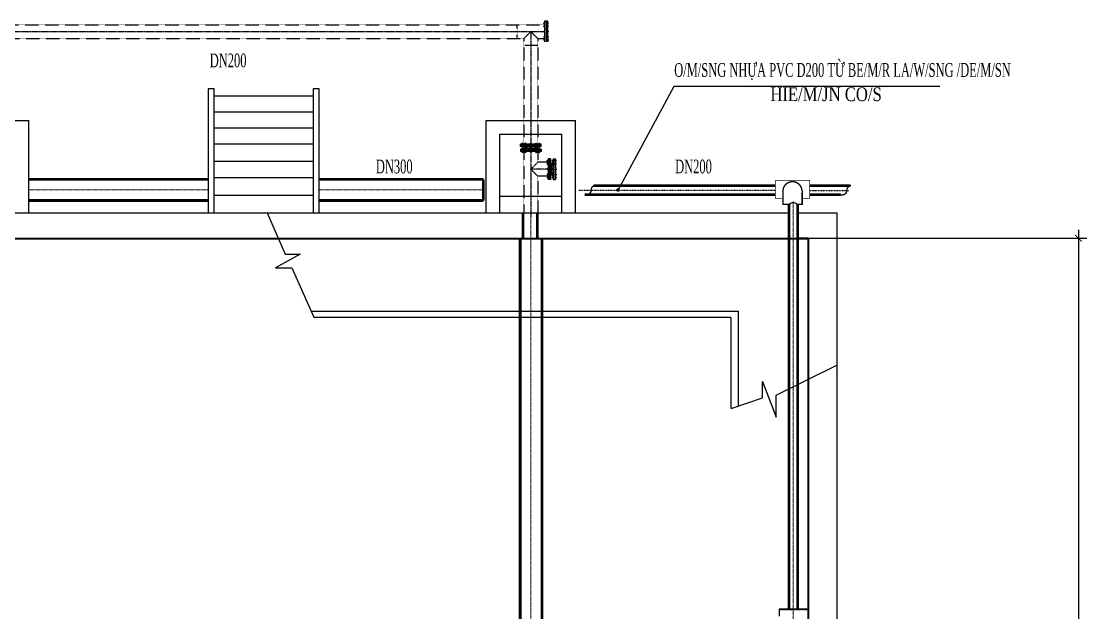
# Model space of a CAD drawing. Header units: millimetres. Extents: x -702765 to 835888, y -645289 to 262.
# Drawn here: x 765874 to 781349, y -314426 to -305829 of the extents above; entities that cross this region are included whole.
import ezdxf
from ezdxf.enums import TextEntityAlignment as Align

# ---------------------------------------------------------------- set-up
doc = ezdxf.new("R2010")
doc.units = ezdxf.units.MM
doc.header["$LTSCALE"] = 0.01
for name, pattern in [('CENTER', [2, 1.25, -0.25, 0.25, -0.25]), ('DASHED', [19.05, 12.7, -6.35]), ('HIDDEN', [9.525, 6.35, -3.175])]:
    doc.linetypes.add(name, pattern=pattern)
doc.layers.add('AM_0N', color=7, linetype='Continuous', lineweight=50)
doc.layers.add('duong tam', color=6, linetype='CENTER', lineweight=9)
for name, color, linetype in [('centre', 8, 'CENTER'), ('HACTH', 9, 'Continuous'), ('HACTH @ 1', 8, 'Continuous'), ('HATCH', 8, 'Continuous'), ('PIPE', 3, 'Continuous'), ('THEP', 4, 'Continuous'), ('THIETBI', 200, 'Continuous')]:
    doc.layers.add(name, color=color, linetype=linetype)
doc.styles.add('text', font='romans.shx', dxfattribs={"width": 0.8, "bigfont": 'romansvn.shx'})
doc.styles.add('TUYEN', font='vntimeh.shx', dxfattribs={"width": 0.6, "height": 200})
doc.dimstyles.new('1-100', dxfattribs={"dimscale": 100, "dimtxt": 2.5, "dimasz": 1, "dimexe": 1.2, "dimexo": 0, "dimgap": 1, "dimtad": 1, "dimdec": 0, "dimtxsty": 'text', "dimblk": 'ARCHTICK', "dimcen": 2, "dimdle": 1.2, "dimclrd": 1, "dimclre": 1, "dimclrt": 2, "dimadec": 0, "dimazin": 0, "dimtfac": 1, "dimtdec": 0, "dimtix": 1, "dimtmove": 2, "dimatfit": 3, "dimldrblk": 'ARCHTICK', "dimfxl": 0, "dimarcsym": 0})
doc.dimstyles.new('D2', dxfattribs={"dimtxt": 200, "dimasz": 300, "dimexe": 0.18, "dimexo": 6.25, "dimgap": 50, "dimtad": 1, "dimdec": 0, "dimzin": 12, "dimdsep": 46, "dimtxsty": 'TUYEN', "dimcen": 0.09, "dimdle": 80, "dimclrd": 1, "dimclre": 1, "dimclrt": 2, "dimadec": 0, "dimazin": 0, "dimtfac": 0.000899191, "dimtdec": 0, "dimtofl": 0, "dimtmove": 2, "dimatfit": 3, "dimfxl": 0, "dimtolj": 1, "dimtzin": 12, "dimarcsym": 0})

# ---------------------------------------------------------------- blocks, each defined once
blk = doc.blocks.new('_ArchTick')
at = {"color": 0, "linetype": 'ByBlock', "const_width": 0.15}
blk.add_lwpolyline([(-0.5, -0.5), (0.5, 0.5)], dxfattribs=at)
blk = doc.blocks.new('*D235')
at = {"layer": 'Defpoints', "color": 0}
for p in [(777307, -308982), (778457, -332372), (781229, -332372)]:
    blk.add_point(p, dxfattribs=at)
at = {"layer": 'THEP', "color": 1, "lineweight": -2}
for p, q in [((781229, -308862), (781229, -332492)), ((777307, -308982), (781349, -308982)), ((778457, -332372), (781349, -332372))]:
    blk.add_line(p, q, dxfattribs=at)
at = {"layer": 'THEP', "color": 1, "lineweight": -2, "xscale": 100, "yscale": 100, "zscale": 100}
for p, rotation in [((781229, -308982), 90), ((781229, -332372), 270)]:
    blk.add_blockref('_ArchTick', p, dxfattribs=dict(at, rotation=rotation))
at = {"layer": 'THEP', "color": 2, "insert": (781004, -320677), "char_height": 250, "attachment_point": 5, "rotation": 90, "style": 'text'}
blk.add_mtext('24000', dxfattribs=at)

msp = doc.modelspace()

# ---------------------------------------------------------------- linework, layer by layer
for p, q in [((768586.5, -306809.3), (768586.5, -308612.9)), ((768678, -306809.3), (768586.5, -306809.3)), ((768678, -308608.2), (768678, -306809.3)), ((770111.3, -306809.3), (770111.3, -308608.2)), ((770202.8, -306809.3), (770111.3, -306809.3)), ((770202.8, -308612.9), (770202.8, -306809.3)), ((770111.3, -306918.9), (768678, -306918.9)), ((770111.3, -307151.6), (768678, -307151.6)), ((764684.9, -307269.1), (765984.9, -307269.1)), ((765984.9, -308612.9), (765984.9, -307269.1)), ((772624.8, -308612.9), (772624.8, -307269.1)), ((772624.8, -307269.1), (773924.8, -307269.1)), ((773924.8, -308612.9), (773924.8, -307269.1)), ((770111.3, -307383.7), (768678, -307383.7)), ((772824.8, -308612.9), (772824.8, -307469.1)), ((772824.8, -307469.1), (773724.8, -307469.1)), ((773724.8, -308612.9), (773724.8, -307469.1)), ((770111.3, -307616.4), (768678, -307616.4)), ((770111.3, -307865), (768678, -307865)), ((770108.3, -308103.9), (768678, -308103.9)), ((770111.3, -308361.4), (768678.1, -308361.4)), ((772824.8, -308369.1), (773724.8, -308369.1)), ((761587.8, -308612.9), (777030.9, -308612.9)), ((777162, -308612.9), (777718.3, -308612.9)), ((777718.3, -308612.9), (777718.3, -331444.3)), ((761718.3, -308982), (769606.7, -308982)), ((777307.4, -312308.9), (777307.4, -331096)), ((777307.4, -314376), (776880.6, -314376)), ((776880.6, -314376), (776880.6, -314476))]:
    msp.add_line(p, q)
at = {"color": 3, "linetype": 'CENTER'}
msp.add_line((773967.2, -308282.2), (776828, -308282.2), dxfattribs=at)
at = {"color": 4, "linetype": 'CENTER', "ltscale": 0.6}
msp.add_line((777328.5, -308290.3), (777894.9, -308290.3), dxfattribs=at)
at = {"linetype": 'Continuous'}
msp.add_line((761728.3, -308992), (777297.4, -308992), dxfattribs=at)
at = {"linetype": 'DASHED'}
for p, q in [((769606.7, -308982), (776999.6, -308982)), ((777307.4, -308982), (777134.1, -308982)), ((777135.4, -308982), (777307.4, -308982)), ((777307.4, -308982), (777307.4, -312045.3)), ((777307.4, -308982), (777307.4, -314071.8))]:
    msp.add_line(p, q, dxfattribs=at)
at = {"linetype": 'HIDDEN', "ltscale": 0.2}
msp.add_line((777307.4, -314386), (776880.6, -314386), dxfattribs=at)
at = {"linetype": 'HIDDEN', "ltscale": 300, "const_width": 40}
for points in [[(765979.4, -308127.8), (768586.5, -308127.8)], [(770202.8, -308127.8), (772584.3, -308127.8)], [(765979.4, -308434.9), (768586.5, -308434.9)], [(770202.8, -308434.9), (772584.3, -308434.9)], [(773162, -308984.5), (773162, -308615)], [(773370.6, -308984.5), (773370.6, -308615)], [(773120.4, -308982), (773120.4, -331096)], [(773436.2, -308982), (773436.2, -331096)]]:
    msp.add_lwpolyline(points, dxfattribs=at)
at = {"color": 4, "const_width": 20}
for points in [[(774058.9, -308349, 0.472397), (774153.8, -308285.4, -0.4376877), (774211.7, -308214.7)], [(777213.3, -308296.6, 0.9890242), (776937.4, -308296.6, 0.9890242)], [(777774, -308350.5, 0.472397), (777868.9, -308286.9, -0.4376877), (777926.8, -308216.2)]]:
    msp.add_lwpolyline(points, format="xyb", dxfattribs=at)
at = {"const_width": 40}
for points in [[(774189.2, -308218.1), (776828, -308218.1)], [(777324.5, -308218.1), (777914.7, -308218.1)], [(774058.9, -308349), (776828, -308349)], [(777324.5, -308349), (777774, -308350.5)], [(777024.4, -312430.1), (777024.4, -314376)], [(777152.6, -312366), (777152.6, -314376)]]:
    msp.add_lwpolyline(points, dxfattribs=at)
at = {"color": 4}
for points, const_width in [([(776828, -308142.5), (777324.5, -308142.5), (777324.5, -308402.9), (777220.7, -308402.9)], 10), ([(776933.7, -308402.9), (776828, -308402.9), (776828, -308142.5)], 10), ([(776936.5, -308290.3), (776936.5, -308488.8), (777024.4, -308488.8)], 20), ([(777152.6, -308488.8), (777216.4, -308488.8), (777216.9, -308294.9)], 20)]:
    msp.add_lwpolyline(points, dxfattribs=dict(at, const_width=const_width))
at = {"linetype": 'HIDDEN', "const_width": 40}
for points in [[(777024.4, -308481.8), (777024.4, -308982)], [(777152.6, -308484.1), (777152.6, -308984.4)]]:
    msp.add_lwpolyline(points, dxfattribs=at)
at = {"linetype": 'Continuous'}
for points in [[(761718.3, -308982), (777307.4, -308982), (777307.4, -331096), (761718.3, -331096)], [(761728.3, -308992), (777297.4, -308992), (777297.4, -331086), (761728.3, -331086)]]:
    msp.add_lwpolyline(points, close=True, dxfattribs=at)
at = {"linetype": 'HIDDEN', "ltscale": 2, "const_width": 40}
for points in [[(777024.4, -308982), (777024.4, -309876)], [(777152.6, -308984.4), (777152.6, -309876)], [(777024.4, -309876), (777024.4, -311476)], [(777152.6, -309876), (777152.6, -311476)], [(777024.4, -311476), (777024.4, -312430.1)], [(777152.6, -311476), (777152.6, -312366)]]:
    msp.add_lwpolyline(points, dxfattribs=at)
at = {"color": 4}
msp.add_arc((777086.5, -308546.2), 78.6, 43.22108, 136.77892, dxfattribs=at)
at = {"layer": 'AM_0N'}
msp.add_line((772584.3, -308127.8), (772584.3, -308434.9), dxfattribs=at)
at = {"layer": 'centre', "linetype": 'CENTER', "ltscale": 300}
for p, q in [((724632.4, -305979.4), (773462.6, -305979.4)), ((773274.8, -305979.4), (773274.8, -308687.9)), ((773524.8, -307979.5), (773274.8, -307979.5))]:
    msp.add_line(p, q, dxfattribs=at)
at = {"layer": 'duong tam', "ltscale": 200}
for p, q in [((768586.5, -308281.3), (765984.9, -308281.3)), ((772584.3, -308281.3), (770202.8, -308281.3)), ((773274.8, -308493.9), (773274.8, -331096)), ((777084.3, -308450.2), (777084.3, -331129))]:
    msp.add_line(p, q, dxfattribs=at)
at = {"layer": 'HACTH', "linetype": 'Continuous'}
for p, q in [((769445.8, -308614.5), (769707.7, -309212.7)), ((769924.7, -309212.7), (769565.5, -309412.1)), ((769707.7, -309212.7), (769924.7, -309212.7)), ((769565.5, -309412.1), (769805, -309412.1)), ((769805, -309412.1), (770124.8, -310131.3)), ((770086.1, -310044.1), (776290.7, -310044.1)), ((776290.7, -311421.4), (776290.7, -310044.1)), ((770124.8, -310131.3), (776178.5, -310131.3)), ((776183.3, -311457.2), (776185.4, -310136.5)), ((776840.4, -311264.9), (777718.3, -310826.2)), ((776640.9, -311065.5), (776840.4, -311583.9)), ((776640.9, -311304.7), (776640.9, -311065.5)), ((776183.3, -311457.2), (776640.9, -311304.7)), ((776840.4, -311583.9), (776840.4, -311264.9))]:
    msp.add_line(p, q, dxfattribs=at)
at = {"layer": 'HATCH'}
for points in [[(773581.8, -306979.1, 0, 0, 0), (773581.8, -306427.9, 100, 0, 0), (773581.8, -306184.5, 0, 0, 0)], [(769782.8, -306377.4, 0, 0, 0), (770334, -306377.4, 100, 0, 0), (770577.4, -306377.4, 0, 0, 0)]]:
    msp.add_lwpolyline(points, format="xyseb", dxfattribs=at)
at = {"layer": 'PIPE', "linetype": 'DASHED', "ltscale": 25}
for p, q in [((724632.4, -305879.4), (773474.8, -305879.4)), ((773074.8, -306079.4), (773074.8, -305879.4)), ((765428.2, -306079.4), (773174.8, -306079.4)), ((773274.8, -305979.4), (773174.8, -306079.4)), ((773174.8, -306079.4), (773174.8, -307614.9)), ((773374.8, -306079.4), (773274.8, -305979.4)), ((773374.8, -306079.4), (773474.8, -306079.4)), ((773374.8, -306079.4), (773374.8, -307614.9)), ((773374.8, -306179.4), (773174.8, -306179.4)), ((773174.8, -307723.3), (773174.8, -308612.9)), ((773374.8, -307723.3), (773374.8, -307879.5)), ((773274.8, -307979.5), (773374.8, -307879.5)), ((773524.8, -307879.5), (773374.8, -307879.5)), ((773374.8, -308079.5), (773274.8, -307979.5)), ((773374.8, -308079.5), (773374.8, -308612.9)), ((773524.8, -308079.5), (773374.8, -308079.5))]:
    msp.add_line(p, q, dxfattribs=at)
at = {"layer": 'THIETBI'}
for p, q in [((773464.6, -305852.2), (773462.6, -305854.2)), ((773462.6, -305860.2), (773462.6, -305854.2)), ((773462.6, -305857.2), (773474.8, -305857.2)), ((773464.6, -305862.2), (773462.6, -305860.2)), ((773464.6, -305896.8), (773462.6, -305898.8)), ((773462.6, -305904.8), (773462.6, -305898.8)), ((773462.6, -305901.8), (773474.8, -305901.8)), ((773464.6, -305906.8), (773462.6, -305904.8)), ((773464.5, -305862.1), (773462.7, -305854.1)), ((773464.5, -305906.7), (773462.7, -305898.7)), ((773464.6, -305852.2), (773468, -305852.2)), ((773464.6, -305862.2), (773468, -305862.2)), ((773464.6, -305896.8), (773468, -305896.8)), ((773464.6, -305906.8), (773468, -305906.8)), ((773467.4, -305862.2), (773465.3, -305852.2)), ((773467.4, -305906.8), (773465.3, -305896.8)), ((773468, -305864.6), (773468, -305849.9)), ((773468, -305909.2), (773468, -305894.5)), ((773474.8, -305847.2), (773469.7, -305847.2)), ((773474.8, -305853.2), (773469.7, -305853.2)), ((773474.8, -305861.2), (773469.7, -305861.2)), ((773474.8, -305867.2), (773469.7, -305867.2)), ((773474.8, -305891.8), (773469.7, -305891.8)), ((773474.8, -305897.8), (773469.7, -305897.8)), ((773474.8, -305905.8), (773469.7, -305905.8)), ((773474.8, -305911.8), (773469.7, -305911.8)), ((773518.9, -305829.4), (773474.8, -305829.4)), ((773474.8, -305829.4), (773474.8, -306129.4)), ((773474.8, -305867.2), (773474.8, -305847.2)), ((773474.8, -305856.7), (773474.8, -305865.7)), ((773474.8, -305911.8), (773474.8, -305891.8)), ((773496.8, -305829.4), (773496.8, -306129.4)), ((773496.8, -305829.4), (773496.8, -306129.4)), ((773496.8, -305829.4), (773496.8, -306129.4)), ((773518.8, -305852.2), (773518.9, -305852.2)), ((773518.8, -305857.2), (773526.7, -305857.2)), ((773518.8, -305862.2), (773518.9, -305862.2)), ((773518.9, -305829.4), (773518.9, -306129.4)), ((773518.9, -305847.2), (773524.9, -305847.2)), ((773518.9, -305867.2), (773518.9, -305847.2)), ((773518.9, -305853.2), (773524.9, -305853.2)), ((773518.9, -305861.2), (773524.9, -305861.2)), ((773518.9, -305867.2), (773524.9, -305867.2)), ((773518.9, -305891.8), (773524.9, -305891.8)), ((773518.9, -305911.8), (773518.9, -305891.8)), ((773518.9, -305896.8), (773518.9, -305896.8)), ((773518.9, -305897.8), (773524.9, -305897.8)), ((773518.9, -305901.8), (773526.7, -305901.8)), ((773518.9, -305905.8), (773524.9, -305905.8)), ((773518.9, -305906.8), (773518.9, -305906.8)), ((773518.9, -305911.8), (773524.9, -305911.8)), ((773526.7, -305864.6), (773526.7, -305849.9)), ((773526.7, -305909.2), (773526.7, -305894.5)), ((773464.6, -305974.4), (773462.6, -305976.4)), ((773462.6, -305976.4), (773462.6, -305982.4)), ((773464.6, -305984.4), (773462.6, -305982.4)), ((773464.6, -306051.4), (773462.6, -306053.4)), ((773462.6, -306053.4), (773462.6, -306059.4)), ((773462.6, -306056.4), (773474.8, -306056.4)), ((773464.6, -306061.4), (773462.6, -306059.4)), ((773464.5, -305974.5), (773462.7, -305982.5)), ((773464.5, -306051.5), (773462.7, -306059.5)), ((773464.6, -305974.4), (773468, -305974.4)), ((773464.6, -305984.4), (773468, -305984.4)), ((773464.6, -306051.4), (773468, -306051.4)), ((773464.6, -306061.4), (773468, -306061.4)), ((773467.4, -305974.4), (773465.3, -305984.4)), ((773467.4, -306051.4), (773465.3, -306061.4)), ((773468, -305972.1), (773468, -305986.7)), ((773468, -306049.1), (773468, -306063.8)), ((773474.8, -305969.4), (773469.7, -305969.4)), ((773474.8, -305975.4), (773469.7, -305975.4)), ((773474.8, -305983.4), (773469.7, -305983.4)), ((773474.8, -305989.4), (773469.7, -305989.4)), ((773474.8, -306046.4), (773469.7, -306046.4)), ((773474.8, -306052.4), (773469.7, -306052.4)), ((773474.8, -306060.4), (773469.7, -306060.4)), ((773474.8, -306066.4), (773469.7, -306066.4)), ((773474.8, -306091), (773469.7, -306091)), ((773474.8, -305969.4), (773474.8, -305989.4)), ((773474.8, -306046.4), (773474.8, -306066.4)), ((773474.8, -306091), (773474.8, -306111)), ((773518.9, -305969.4), (773518.9, -305989.4)), ((773518.9, -305969.4), (773524.9, -305969.4)), ((773518.9, -305975.4), (773524.9, -305975.4)), ((773518.9, -305983.4), (773524.9, -305983.4)), ((773518.9, -305989.4), (773524.9, -305989.4)), ((773518.9, -306046.4), (773524.9, -306046.4)), ((773518.9, -306046.4), (773518.9, -306066.4)), ((773518.9, -306051.4), (773518.9, -306051.4)), ((773518.9, -306052.4), (773524.9, -306052.4)), ((773518.9, -306056.4), (773526.7, -306056.4)), ((773518.9, -306060.4), (773524.9, -306060.4)), ((773518.9, -306061.4), (773518.9, -306061.4)), ((773518.9, -306066.4), (773524.9, -306066.4)), ((773518.9, -306091), (773524.9, -306091)), ((773518.9, -306091), (773518.9, -306111)), ((773526.7, -305972.1), (773526.7, -305986.7)), ((773526.7, -306049.1), (773526.7, -306063.8)), ((773464.6, -306096), (773462.6, -306098)), ((773462.6, -306098), (773462.6, -306104)), ((773462.6, -306101), (773474.8, -306101)), ((773464.6, -306106), (773462.6, -306104)), ((773464.5, -306096.2), (773462.7, -306104.1)), ((773464.6, -306096), (773468, -306096)), ((773464.6, -306106), (773468, -306106)), ((773467.4, -306096), (773465.3, -306106)), ((773468, -306093.7), (773468, -306108.4)), ((773474.8, -306097), (773469.7, -306097)), ((773474.8, -306105), (773469.7, -306105)), ((773474.8, -306111), (773469.7, -306111)), ((773518.8, -306096), (773518.9, -306096)), ((773518.8, -306101), (773526.7, -306101)), ((773518.8, -306106), (773518.9, -306106)), ((773518.9, -306097), (773524.9, -306097)), ((773518.9, -306105), (773524.9, -306105)), ((773518.9, -306111), (773524.9, -306111)), ((773526.7, -306093.7), (773526.7, -306108.4)), ((773124.8, -307650), (773124.8, -307614.9)), ((773424.8, -307614.9), (773124.8, -307614.9)), ((773424.8, -307636.9), (773124.8, -307636.9)), ((773424.8, -307636.9), (773124.8, -307636.9)), ((773424.8, -307636.9), (773124.8, -307636.9)), ((773143.2, -307614.9), (773143.2, -307609.8)), ((773163.2, -307614.9), (773143.2, -307614.9)), ((773160.5, -307608), (773145.8, -307608)), ((773148.2, -307604.7), (773150.2, -307602.7)), ((773148.2, -307604.7), (773148.2, -307608)), ((773158.2, -307607.5), (773148.2, -307605.4)), ((773149.2, -307614.9), (773149.2, -307609.8)), ((773158, -307604.6), (773150.1, -307602.8)), ((773156.2, -307602.7), (773150.2, -307602.7)), ((773153.2, -307602.7), (773153.2, -307614.9)), ((773158.2, -307604.7), (773156.2, -307602.7)), ((773157.2, -307614.9), (773157.2, -307609.8)), ((773158.2, -307604.7), (773158.2, -307608)), ((773163.2, -307614.9), (773163.2, -307609.8)), ((773187.8, -307614.9), (773187.8, -307609.8)), ((773207.8, -307614.9), (773187.8, -307614.9)), ((773205.1, -307608), (773190.4, -307608)), ((773192.8, -307604.7), (773194.8, -307602.7)), ((773192.8, -307604.7), (773192.8, -307608)), ((773202.8, -307607.5), (773192.8, -307605.4)), ((773193.8, -307614.9), (773193.8, -307609.8)), ((773202.6, -307604.6), (773194.7, -307602.8)), ((773200.8, -307602.7), (773194.8, -307602.7)), ((773197.8, -307602.7), (773197.8, -307614.9)), ((773202.8, -307604.7), (773200.8, -307602.7)), ((773201.8, -307614.9), (773201.8, -307609.8)), ((773202.8, -307604.7), (773202.8, -307608)), ((773207.8, -307614.9), (773207.8, -307609.8)), ((773264.8, -307614.9), (773264.8, -307609.8)), ((773284.8, -307614.9), (773264.8, -307614.9)), ((773282.1, -307608), (773267.5, -307608)), ((773269.8, -307604.7), (773271.8, -307602.7)), ((773269.8, -307604.7), (773269.8, -307608)), ((773279.8, -307607.5), (773269.8, -307605.4)), ((773270.8, -307614.9), (773270.8, -307609.8)), ((773279.7, -307604.6), (773271.7, -307602.8)), ((773277.8, -307602.7), (773271.8, -307602.7)), ((773279.8, -307604.7), (773277.8, -307602.7)), ((773278.8, -307614.9), (773278.8, -307609.8)), ((773279.8, -307604.7), (773279.8, -307608)), ((773284.8, -307614.9), (773284.8, -307609.8)), ((773342.4, -307614.9), (773342.4, -307609.8)), ((773342.4, -307614.9), (773362.4, -307614.9)), ((773345, -307608), (773359.7, -307608)), ((773347.4, -307604.7), (773349.4, -307602.7)), ((773347.4, -307604.7), (773347.4, -307608)), ((773347.4, -307607.5), (773357.4, -307605.4)), ((773347.5, -307604.6), (773355.5, -307602.8)), ((773348.4, -307614.9), (773348.4, -307609.8)), ((773349.4, -307602.7), (773355.4, -307602.7)), ((773352.4, -307602.7), (773352.4, -307614.9)), ((773357.4, -307604.7), (773355.4, -307602.7)), ((773356.4, -307614.9), (773356.4, -307609.8)), ((773357.4, -307604.7), (773357.4, -307608)), ((773362.4, -307614.9), (773362.4, -307609.8)), ((773387, -307614.9), (773387, -307609.8)), ((773387, -307614.9), (773407, -307614.9)), ((773397.5, -307614.9), (773388.5, -307614.9)), ((773389.6, -307608), (773404.3, -307608)), ((773392, -307604.7), (773394, -307602.7)), ((773392, -307604.7), (773392, -307608)), ((773392, -307607.5), (773402, -307605.4)), ((773392.1, -307604.6), (773400.1, -307602.8)), ((773393, -307614.9), (773393, -307609.8)), ((773394, -307602.7), (773400, -307602.7)), ((773397, -307602.7), (773397, -307614.9)), ((773402, -307604.7), (773400, -307602.7)), ((773401, -307614.9), (773401, -307609.8)), ((773402, -307604.7), (773402, -307608)), ((773407, -307614.9), (773407, -307609.8)), ((773424.8, -307650), (773424.8, -307614.9)), ((773424.8, -307650), (773124.8, -307650)), ((773124.8, -307688.2), (773124.8, -307723.3)), ((773424.8, -307688.2), (773124.8, -307688.2)), ((773424.8, -307701.3), (773124.8, -307701.3)), ((773424.8, -307701.3), (773124.8, -307701.3)), ((773424.8, -307701.3), (773124.8, -307701.3)), ((773424.8, -307723.3), (773124.8, -307723.3)), ((773143.2, -307650), (773143.2, -307656)), ((773163.2, -307650), (773143.2, -307650)), ((773143.2, -307688.2), (773143.2, -307682.2)), ((773163.2, -307688.2), (773143.2, -307688.2)), ((773143.2, -307723.3), (773143.2, -307728.4)), ((773163.2, -307723.3), (773143.2, -307723.3)), ((773160.5, -307657.8), (773145.8, -307657.8)), ((773160.5, -307680.4), (773145.8, -307680.4)), ((773160.5, -307730.1), (773145.8, -307730.1)), ((773148.2, -307649.9), (773148.2, -307650)), ((773148.2, -307688.3), (773148.2, -307688.2)), ((773148.2, -307733.5), (773148.2, -307730.1)), ((773158.2, -307730.7), (773148.2, -307732.8)), ((773148.2, -307733.5), (773150.2, -307735.5)), ((773149.2, -307650), (773149.2, -307656)), ((773149.2, -307688.2), (773149.2, -307682.2)), ((773149.2, -307723.3), (773149.2, -307728.4)), ((773158, -307733.6), (773150.1, -307735.4)), ((773156.2, -307735.5), (773150.2, -307735.5)), ((773153.2, -307649.9), (773153.2, -307657.8)), ((773153.2, -307688.3), (773153.2, -307680.4)), ((773153.2, -307735.5), (773153.2, -307723.3)), ((773158.2, -307733.5), (773156.2, -307735.5)), ((773157.2, -307650), (773157.2, -307656)), ((773157.2, -307688.2), (773157.2, -307682.2)), ((773157.2, -307723.3), (773157.2, -307728.4)), ((773158.2, -307649.9), (773158.2, -307650)), ((773158.2, -307688.3), (773158.2, -307688.2)), ((773158.2, -307733.5), (773158.2, -307730.1)), ((773163.2, -307650), (773163.2, -307656)), ((773163.2, -307688.2), (773163.2, -307682.2)), ((773163.2, -307723.3), (773163.2, -307728.4)), ((773187.8, -307650), (773187.8, -307656)), ((773207.8, -307650), (773187.8, -307650)), ((773187.8, -307688.2), (773187.8, -307682.2)), ((773207.8, -307688.2), (773187.8, -307688.2)), ((773187.8, -307723.3), (773187.8, -307728.4)), ((773207.8, -307723.3), (773187.8, -307723.3)), ((773205.1, -307657.8), (773190.4, -307657.8)), ((773205.1, -307680.4), (773190.4, -307680.4)), ((773205.1, -307730.1), (773190.4, -307730.1)), ((773192.8, -307649.9), (773192.8, -307650)), ((773192.8, -307688.2), (773192.8, -307688.2)), ((773192.8, -307733.5), (773192.8, -307730.1)), ((773202.8, -307730.7), (773192.8, -307732.8)), ((773192.8, -307733.5), (773194.8, -307735.5)), ((773193.8, -307650), (773193.8, -307656)), ((773193.8, -307688.2), (773193.8, -307682.2)), ((773193.8, -307723.3), (773193.8, -307728.4)), ((773202.6, -307733.6), (773194.7, -307735.4)), ((773200.8, -307735.5), (773194.8, -307735.5)), ((773197.8, -307649.9), (773197.8, -307657.8)), ((773197.8, -307688.2), (773197.8, -307680.4)), ((773197.8, -307735.5), (773197.8, -307723.3)), ((773202.8, -307733.5), (773200.8, -307735.5)), ((773201.8, -307650), (773201.8, -307656)), ((773201.8, -307688.2), (773201.8, -307682.2)), ((773201.8, -307723.3), (773201.8, -307728.4)), ((773202.8, -307649.9), (773202.8, -307650)), ((773202.8, -307688.2), (773202.8, -307688.2)), ((773202.8, -307733.5), (773202.8, -307730.1)), ((773207.8, -307650), (773207.8, -307656)), ((773207.8, -307688.2), (773207.8, -307682.2)), ((773207.8, -307723.3), (773207.8, -307728.4)), ((773284.8, -307650), (773264.8, -307650)), ((773264.8, -307650), (773264.8, -307656)), ((773264.8, -307688.2), (773264.8, -307682.2)), ((773284.8, -307688.2), (773264.8, -307688.2)), ((773284.8, -307723.3), (773264.8, -307723.3)), ((773264.8, -307723.3), (773264.8, -307728.4)), ((773282.1, -307657.8), (773267.5, -307657.8)), ((773282.1, -307680.4), (773267.5, -307680.4)), ((773282.1, -307730.1), (773267.5, -307730.1)), ((773269.8, -307733.5), (773269.8, -307730.1)), ((773279.8, -307730.7), (773269.8, -307732.8)), ((773269.8, -307733.5), (773271.8, -307735.5)), ((773270.8, -307650), (773270.8, -307656)), ((773270.8, -307688.2), (773270.8, -307682.2)), ((773270.8, -307723.3), (773270.8, -307728.4)), ((773279.7, -307733.6), (773271.7, -307735.4)), ((773277.8, -307735.5), (773271.8, -307735.5)), ((773279.8, -307733.5), (773277.8, -307735.5)), ((773278.8, -307650), (773278.8, -307656)), ((773278.8, -307688.2), (773278.8, -307682.2)), ((773278.8, -307723.3), (773278.8, -307728.4)), ((773279.8, -307733.5), (773279.8, -307730.1)), ((773284.8, -307650), (773284.8, -307656)), ((773284.8, -307688.2), (773284.8, -307682.2)), ((773284.8, -307723.3), (773284.8, -307728.4)), ((773342.4, -307650), (773342.4, -307656)), ((773342.4, -307650), (773362.4, -307650)), ((773342.4, -307688.2), (773342.4, -307682.2)), ((773342.4, -307688.2), (773362.4, -307688.2)), ((773342.4, -307723.3), (773342.4, -307728.4)), ((773342.4, -307723.3), (773362.4, -307723.3)), ((773345, -307657.8), (773359.7, -307657.8)), ((773345, -307680.4), (773359.7, -307680.4)), ((773345, -307730.1), (773359.7, -307730.1)), ((773347.4, -307649.9), (773347.4, -307650)), ((773347.4, -307688.2), (773347.4, -307688.2)), ((773347.4, -307733.5), (773347.4, -307730.1)), ((773347.4, -307730.7), (773357.4, -307732.8)), ((773347.4, -307733.5), (773349.4, -307735.5)), ((773347.5, -307733.6), (773355.5, -307735.4)), ((773348.4, -307650), (773348.4, -307656)), ((773348.4, -307688.2), (773348.4, -307682.2)), ((773348.4, -307723.3), (773348.4, -307728.4)), ((773349.4, -307735.5), (773355.4, -307735.5)), ((773352.4, -307649.9), (773352.4, -307657.8)), ((773352.4, -307688.2), (773352.4, -307680.4)), ((773352.4, -307735.5), (773352.4, -307723.3)), ((773357.4, -307733.5), (773355.4, -307735.5)), ((773356.4, -307650), (773356.4, -307656)), ((773356.4, -307688.2), (773356.4, -307682.2)), ((773356.4, -307723.3), (773356.4, -307728.4)), ((773357.4, -307649.9), (773357.4, -307650)), ((773357.4, -307688.2), (773357.4, -307688.2)), ((773357.4, -307733.5), (773357.4, -307730.1)), ((773362.4, -307650), (773362.4, -307656)), ((773362.4, -307688.2), (773362.4, -307682.2)), ((773362.4, -307723.3), (773362.4, -307728.4)), ((773387, -307650), (773387, -307656)), ((773387, -307650), (773407, -307650)), ((773387, -307688.2), (773387, -307682.2)), ((773387, -307688.2), (773407, -307688.2)), ((773387, -307723.3), (773387, -307728.4)), ((773387, -307723.3), (773407, -307723.3)), ((773397.5, -307723.3), (773388.5, -307723.3)), ((773389.6, -307657.8), (773404.3, -307657.8)), ((773389.6, -307680.4), (773404.3, -307680.4)), ((773389.6, -307730.1), (773404.3, -307730.1)), ((773392, -307649.9), (773392, -307650)), ((773392, -307688.3), (773392, -307688.2)), ((773392, -307733.5), (773392, -307730.1)), ((773392, -307730.7), (773402, -307732.8)), ((773392, -307733.5), (773394, -307735.5)), ((773392.1, -307733.6), (773400.1, -307735.4)), ((773393, -307650), (773393, -307656)), ((773393, -307688.2), (773393, -307682.2)), ((773393, -307723.3), (773393, -307728.4)), ((773394, -307735.5), (773400, -307735.5)), ((773397, -307649.9), (773397, -307657.8)), ((773397, -307688.3), (773397, -307680.4)), ((773397, -307735.5), (773397, -307723.3)), ((773402, -307733.5), (773400, -307735.5)), ((773401, -307650), (773401, -307656)), ((773401, -307688.2), (773401, -307682.2)), ((773401, -307723.3), (773401, -307728.4)), ((773402, -307649.9), (773402, -307650)), ((773402, -307688.3), (773402, -307688.2)), ((773402, -307733.5), (773402, -307730.1)), ((773407, -307650), (773407, -307656)), ((773407, -307688.2), (773407, -307682.2)), ((773407, -307723.3), (773407, -307728.4)), ((773424.8, -307688.2), (773424.8, -307723.3)), ((773514.6, -307852.3), (773512.6, -307854.3)), ((773512.6, -307860.3), (773512.6, -307854.3)), ((773512.6, -307857.3), (773524.8, -307857.3)), ((773514.6, -307862.3), (773512.6, -307860.3)), ((773514.6, -307896.9), (773512.6, -307898.9)), ((773512.6, -307904.9), (773512.6, -307898.9)), ((773512.6, -307901.9), (773524.8, -307901.9)), ((773514.6, -307906.9), (773512.6, -307904.9)), ((773514.5, -307862.2), (773512.7, -307854.2)), ((773514.5, -307906.8), (773512.7, -307898.8)), ((773514.6, -307852.3), (773518, -307852.3)), ((773514.6, -307862.3), (773518, -307862.3)), ((773514.6, -307896.9), (773518, -307896.9)), ((773514.6, -307906.9), (773518, -307906.9)), ((773517.4, -307862.3), (773515.3, -307852.3)), ((773517.4, -307906.9), (773515.3, -307896.9)), ((773518, -307864.6), (773518, -307850)), ((773518, -307909.3), (773518, -307894.6)), ((773524.8, -307847.3), (773519.7, -307847.3)), ((773524.8, -307853.3), (773519.7, -307853.3)), ((773524.8, -307861.3), (773519.7, -307861.3)), ((773524.8, -307867.3), (773519.7, -307867.3)), ((773524.8, -307891.9), (773519.7, -307891.9)), ((773524.8, -307897.9), (773519.7, -307897.9)), ((773524.8, -307905.9), (773519.7, -307905.9)), ((773524.8, -307911.9), (773519.7, -307911.9)), ((773559.9, -307829.5), (773524.8, -307829.5)), ((773524.8, -307829.5), (773524.8, -308129.5)), ((773524.8, -307867.3), (773524.8, -307847.3)), ((773524.8, -307856.8), (773524.8, -307865.8)), ((773524.8, -307911.9), (773524.8, -307891.9)), ((773546.8, -307829.5), (773546.8, -308129.5)), ((773546.8, -307829.5), (773546.8, -308129.5)), ((773546.8, -307829.5), (773546.8, -308129.5)), ((773559.8, -307852.3), (773559.9, -307852.3)), ((773559.8, -307857.3), (773567.7, -307857.3)), ((773559.8, -307862.3), (773559.9, -307862.3)), ((773559.9, -307829.5), (773559.9, -308129.5)), ((773559.9, -307847.3), (773565.9, -307847.3)), ((773559.9, -307867.3), (773559.9, -307847.3)), ((773559.9, -307853.3), (773565.9, -307853.3)), ((773559.9, -307861.3), (773565.9, -307861.3)), ((773559.9, -307867.3), (773565.9, -307867.3)), ((773559.9, -307891.9), (773565.9, -307891.9)), ((773559.9, -307911.9), (773559.9, -307891.9)), ((773559.9, -307896.9), (773559.9, -307896.9)), ((773559.9, -307897.9), (773565.9, -307897.9)), ((773559.9, -307901.9), (773567.7, -307901.9)), ((773559.9, -307905.9), (773565.9, -307905.9)), ((773559.9, -307906.9), (773559.9, -307906.9)), ((773559.9, -307911.9), (773565.9, -307911.9)), ((773567.7, -307864.6), (773567.7, -307850)), ((773567.7, -307909.3), (773567.7, -307894.6)), ((773590.3, -307864.6), (773590.3, -307850)), ((773598.2, -307857.3), (773590.3, -307857.3)), ((773590.3, -307909.3), (773590.3, -307894.6)), ((773598.2, -307901.9), (773590.3, -307901.9)), ((773598.1, -307847.3), (773592.1, -307847.3)), ((773598.1, -307853.3), (773592.1, -307853.3)), ((773598.1, -307861.3), (773592.1, -307861.3)), ((773598.1, -307867.3), (773592.1, -307867.3)), ((773598.1, -307891.9), (773592.1, -307891.9)), ((773598.1, -307897.9), (773592.1, -307897.9)), ((773598.1, -307905.9), (773592.1, -307905.9)), ((773598.1, -307911.9), (773592.1, -307911.9)), ((773598.1, -307829.5), (773633.2, -307829.5)), ((773598.1, -307829.5), (773598.1, -308129.5)), ((773598.1, -307867.3), (773598.1, -307847.3)), ((773598.2, -307852.3), (773598.1, -307852.3)), ((773598.2, -307862.3), (773598.1, -307862.3)), ((773598.1, -307911.9), (773598.1, -307891.9)), ((773598.2, -307896.9), (773598.1, -307896.9)), ((773598.2, -307906.9), (773598.1, -307906.9)), ((773611.2, -307829.5), (773611.2, -308129.5)), ((773611.2, -307829.5), (773611.2, -308129.5)), ((773611.2, -307829.5), (773611.2, -308129.5)), ((773633.2, -307829.5), (773633.2, -308129.5)), ((773633.2, -307847.3), (773638.3, -307847.3)), ((773633.2, -307867.3), (773633.2, -307847.3)), ((773633.2, -307853.3), (773638.3, -307853.3)), ((773633.2, -307856.8), (773633.2, -307865.8)), ((773645.4, -307857.3), (773633.2, -307857.3)), ((773633.2, -307861.3), (773638.3, -307861.3)), ((773633.2, -307867.3), (773638.3, -307867.3)), ((773633.2, -307891.9), (773638.3, -307891.9)), ((773633.2, -307911.9), (773633.2, -307891.9)), ((773633.2, -307897.9), (773638.3, -307897.9)), ((773645.4, -307901.9), (773633.2, -307901.9)), ((773633.2, -307905.9), (773638.3, -307905.9)), ((773633.2, -307911.9), (773638.3, -307911.9)), ((773640.1, -307864.6), (773640.1, -307850)), ((773643.4, -307852.3), (773640.1, -307852.3)), ((773643.4, -307862.3), (773640.1, -307862.3)), ((773640.1, -307909.3), (773640.1, -307894.6)), ((773643.4, -307896.9), (773640.1, -307896.9)), ((773643.4, -307906.9), (773640.1, -307906.9)), ((773640.6, -307862.3), (773642.7, -307852.3)), ((773640.6, -307906.9), (773642.7, -307896.9)), ((773643.4, -307852.3), (773645.4, -307854.3)), ((773643.4, -307862.3), (773645.4, -307860.3)), ((773643.4, -307896.9), (773645.4, -307898.9)), ((773643.4, -307906.9), (773645.4, -307904.9)), ((773643.5, -307862.2), (773645.3, -307854.2)), ((773643.5, -307906.8), (773645.3, -307898.8)), ((773645.4, -307860.3), (773645.4, -307854.3)), ((773645.4, -307904.9), (773645.4, -307898.9)), ((773514.6, -307974.5), (773512.6, -307976.5)), ((773512.6, -307976.5), (773512.6, -307982.5)), ((773514.6, -307984.5), (773512.6, -307982.5)), ((773514.6, -308051.5), (773512.6, -308053.5)), ((773512.6, -308053.5), (773512.6, -308059.5)), ((773512.6, -308056.5), (773524.8, -308056.5)), ((773514.6, -308061.5), (773512.6, -308059.5)), ((773514.6, -308096.1), (773512.6, -308098.1)), ((773512.6, -308098.1), (773512.6, -308104.1)), ((773512.6, -308101.1), (773524.8, -308101.1)), ((773514.6, -308106.1), (773512.6, -308104.1)), ((773514.5, -307974.6), (773512.7, -307982.6)), ((773514.5, -308051.6), (773512.7, -308059.6)), ((773514.5, -308096.3), (773512.7, -308104.2)), ((773514.6, -307974.5), (773518, -307974.5)), ((773514.6, -307984.5), (773518, -307984.5)), ((773514.6, -308051.5), (773518, -308051.5)), ((773514.6, -308061.5), (773518, -308061.5)), ((773514.6, -308096.1), (773518, -308096.1)), ((773517.4, -307974.5), (773515.3, -307984.5)), ((773517.4, -308051.5), (773515.3, -308061.5)), ((773517.4, -308096.1), (773515.3, -308106.1)), ((773518, -307972.2), (773518, -307986.8)), ((773518, -308049.2), (773518, -308063.9)), ((773518, -308093.8), (773518, -308108.5)), ((773524.8, -307969.5), (773519.7, -307969.5)), ((773524.8, -307975.5), (773519.7, -307975.5)), ((773524.8, -307983.5), (773519.7, -307983.5)), ((773524.8, -307989.5), (773519.7, -307989.5)), ((773524.8, -308046.5), (773519.7, -308046.5)), ((773524.8, -308052.5), (773519.7, -308052.5)), ((773524.8, -308060.5), (773519.7, -308060.5)), ((773524.8, -308066.5), (773519.7, -308066.5)), ((773524.8, -308091.1), (773519.7, -308091.1)), ((773524.8, -308097.1), (773519.7, -308097.1)), ((773524.8, -308105.1), (773519.7, -308105.1)), ((773524.8, -307969.5), (773524.8, -307989.5)), ((773524.8, -308046.5), (773524.8, -308066.5)), ((773524.8, -308091.1), (773524.8, -308111.1)), ((773559.8, -308096.1), (773559.9, -308096.1)), ((773559.8, -308101.1), (773567.7, -308101.1)), ((773559.9, -307969.5), (773559.9, -307989.5)), ((773559.9, -307969.5), (773565.9, -307969.5)), ((773559.9, -307975.5), (773565.9, -307975.5)), ((773559.9, -307983.5), (773565.9, -307983.5)), ((773559.9, -307989.5), (773565.9, -307989.5)), ((773559.9, -308046.5), (773565.9, -308046.5)), ((773559.9, -308046.5), (773559.9, -308066.5)), ((773559.9, -308051.5), (773559.9, -308051.5)), ((773559.9, -308052.5), (773565.9, -308052.5)), ((773559.9, -308056.5), (773567.7, -308056.5)), ((773559.9, -308060.5), (773565.9, -308060.5)), ((773559.9, -308061.5), (773559.9, -308061.5)), ((773559.9, -308066.5), (773565.9, -308066.5)), ((773559.9, -308091.1), (773565.9, -308091.1)), ((773559.9, -308091.1), (773559.9, -308111.1)), ((773559.9, -308097.1), (773565.9, -308097.1)), ((773559.9, -308105.1), (773565.9, -308105.1)), ((773567.7, -307972.2), (773567.7, -307986.8)), ((773567.7, -308049.2), (773567.7, -308063.9)), ((773567.7, -308093.8), (773567.7, -308108.5)), ((773590.3, -307972.2), (773590.3, -307986.8)), ((773590.3, -308049.2), (773590.3, -308063.9)), ((773598.2, -308056.5), (773590.3, -308056.5)), ((773590.3, -308093.8), (773590.3, -308108.5)), ((773598.2, -308101.1), (773590.3, -308101.1)), ((773598.1, -307969.5), (773592.1, -307969.5)), ((773598.1, -307975.5), (773592.1, -307975.5)), ((773598.1, -307983.5), (773592.1, -307983.5)), ((773598.1, -307989.5), (773592.1, -307989.5)), ((773598.1, -308046.5), (773592.1, -308046.5)), ((773598.1, -308052.5), (773592.1, -308052.5)), ((773598.1, -308060.5), (773592.1, -308060.5)), ((773598.1, -308066.5), (773592.1, -308066.5)), ((773598.1, -308091.1), (773592.1, -308091.1)), ((773598.1, -308097.1), (773592.1, -308097.1)), ((773598.1, -308105.1), (773592.1, -308105.1)), ((773598.1, -307969.5), (773598.1, -307989.5)), ((773598.1, -308046.5), (773598.1, -308066.5)), ((773598.2, -308051.5), (773598.1, -308051.5)), ((773598.2, -308061.5), (773598.1, -308061.5)), ((773598.1, -308091.1), (773598.1, -308111.1)), ((773598.2, -308096.1), (773598.1, -308096.1)), ((773633.2, -307969.5), (773633.2, -307989.5)), ((773633.2, -307969.5), (773638.3, -307969.5)), ((773633.2, -307975.5), (773638.3, -307975.5)), ((773633.2, -307983.5), (773638.3, -307983.5)), ((773633.2, -307989.5), (773638.3, -307989.5)), ((773633.2, -308046.5), (773638.3, -308046.5)), ((773633.2, -308046.5), (773633.2, -308066.5)), ((773633.2, -308052.5), (773638.3, -308052.5)), ((773645.4, -308056.5), (773633.2, -308056.5)), ((773633.2, -308060.5), (773638.3, -308060.5)), ((773633.2, -308066.5), (773638.3, -308066.5)), ((773633.2, -308091.1), (773638.3, -308091.1)), ((773633.2, -308091.1), (773633.2, -308111.1)), ((773633.2, -308097.1), (773638.3, -308097.1)), ((773645.4, -308101.1), (773633.2, -308101.1)), ((773633.2, -308105.1), (773638.3, -308105.1)), ((773640.1, -307972.2), (773640.1, -307986.8)), ((773643.4, -307974.5), (773640.1, -307974.5)), ((773643.4, -307984.5), (773640.1, -307984.5)), ((773640.1, -308049.2), (773640.1, -308063.9)), ((773643.4, -308051.5), (773640.1, -308051.5)), ((773643.4, -308061.5), (773640.1, -308061.5)), ((773640.1, -308093.8), (773640.1, -308108.5)), ((773643.4, -308096.1), (773640.1, -308096.1)), ((773640.6, -307974.5), (773642.7, -307984.5)), ((773640.6, -308051.5), (773642.7, -308061.5)), ((773640.6, -308096.1), (773642.7, -308106.1)), ((773643.4, -307974.5), (773645.4, -307976.5)), ((773643.4, -307984.5), (773645.4, -307982.5)), ((773643.4, -308051.5), (773645.4, -308053.5)), ((773643.4, -308061.5), (773645.4, -308059.5)), ((773643.4, -308096.1), (773645.4, -308098.1)), ((773643.4, -308106.1), (773645.4, -308104.1)), ((773643.5, -307974.6), (773645.3, -307982.6)), ((773643.5, -308051.6), (773645.3, -308059.6)), ((773643.5, -308096.3), (773645.3, -308104.2)), ((773645.4, -307976.5), (773645.4, -307982.5)), ((773645.4, -308053.5), (773645.4, -308059.5)), ((773645.4, -308098.1), (773645.4, -308104.1)), ((773514.6, -308106.1), (773518, -308106.1)), ((773524.8, -308111.1), (773519.7, -308111.1)), ((773559.9, -308129.5), (773524.8, -308129.5)), ((773559.8, -308106.1), (773559.9, -308106.1)), ((773559.9, -308111.1), (773565.9, -308111.1)), ((773598.1, -308111.1), (773592.1, -308111.1)), ((773598.2, -308106.1), (773598.1, -308106.1)), ((773598.1, -308129.5), (773633.2, -308129.5)), ((773633.2, -308111.1), (773638.3, -308111.1)), ((773643.4, -308106.1), (773640.1, -308106.1))]:
    msp.add_line(p, q, dxfattribs=at)
for points in [[(773174.8, -307650), (773174.8, -307657.8)], [(773174.8, -307680.4), (773174.8, -307680.4), (773374.8, -307657.8), (773374.8, -307657.8)], [(773174.8, -307657.8), (773174.8, -307657.8), (773374.8, -307680.4), (773374.8, -307680.4)], [(773174.8, -307688.2), (773174.8, -307680.4)], [(773374.8, -307657.8), (773374.8, -307650)], [(773374.8, -307680.4), (773374.8, -307688.2)], [(773567.7, -307879.5), (773559.9, -307879.5)], [(773590.3, -308079.5), (773590.3, -308079.5), (773567.7, -307879.5), (773567.7, -307879.5)], [(773567.7, -308079.5), (773567.7, -308079.5), (773590.3, -307879.5), (773590.3, -307879.5)], [(773590.3, -307879.5), (773598.1, -307879.5)], [(773559.9, -308079.5), (773567.7, -308079.5)], [(773598.1, -308079.5), (773590.3, -308079.5)]]:
    msp.add_lwpolyline(points, dxfattribs=at)
for centre, radius, start, end in [((773471.2, -305850.1), 3.3, 117.63654, 175.49802), ((773471.2, -305850.3), 3.3, 184.50198, 242.36346), ((773473.4, -305857.2), 5.42, 132.48832, 227.51168), ((773471.2, -305864.1), 3.3, 117.63654, 175.49802), ((773471.2, -305864.3), 3.3, 184.50198, 242.36346), ((773471.2, -305894.8), 3.3, 117.63654, 175.49802), ((773471.2, -305894.9), 3.3, 184.50198, 242.36346), ((773473.4, -305901.8), 5.42, 132.48832, 227.51168), ((773471.2, -305908.8), 3.3, 117.63654, 175.49802), ((773471.2, -305908.9), 3.3, 184.50198, 242.36346), ((773523.4, -305850.1), 3.3, 4.50198, 62.36346), ((773523.4, -305850.3), 3.3, 297.63654, 355.49802), ((773521.3, -305857.2), 5.42, 312.48832, 47.51168), ((773523.4, -305864.1), 3.3, 4.50198, 62.36346), ((773523.4, -305864.3), 3.3, 297.63654, 355.49802), ((773523.4, -305894.8), 3.3, 4.50198, 62.36346), ((773523.4, -305894.9), 3.3, 297.63654, 355.49802), ((773521.3, -305901.8), 5.42, 312.48832, 47.51168), ((773523.4, -305908.8), 3.3, 4.50198, 62.36346), ((773523.4, -305908.9), 3.3, 297.63654, 355.49802), ((773471.2, -305972.3), 3.3, 117.63654, 175.49802), ((773471.2, -305972.5), 3.3, 184.50198, 242.36346), ((773473.4, -305979.4), 5.42, 132.48832, 227.51168), ((773471.2, -305986.3), 3.3, 117.63654, 175.49802), ((773471.2, -305986.5), 3.3, 184.50198, 242.36346), ((773471.2, -306049.3), 3.3, 117.63654, 175.49802), ((773471.2, -306049.5), 3.3, 184.50198, 242.36346), ((773473.4, -306056.4), 5.42, 132.48832, 227.51168), ((773471.2, -306063.3), 3.3, 117.63654, 175.49802), ((773471.2, -306063.5), 3.3, 184.50198, 242.36346), ((773471.2, -306094), 3.3, 117.63654, 175.49802), ((773523.4, -305972.3), 3.3, 4.50198, 62.36346), ((773523.4, -305972.5), 3.3, 297.63654, 355.49802), ((773521.3, -305979.4), 5.42, 312.48832, 47.51168), ((773523.4, -305986.3), 3.3, 4.50198, 62.36346), ((773523.4, -305986.5), 3.3, 297.63654, 355.49802), ((773523.4, -306049.3), 3.3, 4.50198, 62.36346), ((773523.4, -306049.5), 3.3, 297.63654, 355.49802), ((773521.3, -306056.4), 5.42, 312.48832, 47.51168), ((773523.4, -306063.3), 3.3, 4.50198, 62.36346), ((773523.4, -306063.5), 3.3, 297.63654, 355.49802), ((773523.4, -306094), 3.3, 4.50198, 62.36346), ((773471.2, -306094.1), 3.3, 184.50198, 242.36346), ((773473.4, -306101), 5.42, 132.48832, 227.51168), ((773471.2, -306108), 3.3, 117.63654, 175.49802), ((773471.2, -306108.1), 3.3, 184.50198, 242.36346), ((773523.4, -306094.1), 3.3, 297.63654, 355.49802), ((773521.3, -306101), 5.42, 312.48832, 47.51168), ((773523.4, -306108), 3.3, 4.50198, 62.36346), ((773523.4, -306108.1), 3.3, 297.63654, 355.49802), ((773146.1, -307611.3), 3.3, 94.50198, 152.36346), ((773146.2, -307611.3), 3.3, 27.63654, 85.49802), ((773153.2, -307613.5), 5.42, 42.48832, 137.51168), ((773160.1, -307611.3), 3.3, 94.50198, 152.36346), ((773160.2, -307611.3), 3.3, 27.63654, 85.49802), ((773190.7, -307611.3), 3.3, 94.50198, 152.36346), ((773190.8, -307611.3), 3.3, 27.63654, 85.49802), ((773197.8, -307613.5), 5.42, 42.48832, 137.51168), ((773204.7, -307611.3), 3.3, 94.50198, 152.36346), ((773204.8, -307611.3), 3.3, 27.63654, 85.49802), ((773267.7, -307611.3), 3.3, 94.50198, 152.36346), ((773267.9, -307611.3), 3.3, 27.63654, 85.49802), ((773274.8, -307613.5), 5.42, 42.48832, 137.51168), ((773281.7, -307611.3), 3.3, 94.50198, 152.36346), ((773281.9, -307611.3), 3.3, 27.63654, 85.49802), ((773345.3, -307611.3), 3.3, 94.50198, 152.36346), ((773345.4, -307611.3), 3.3, 27.63654, 85.49802), ((773352.4, -307613.5), 5.42, 42.48832, 137.51168), ((773359.3, -307611.3), 3.3, 94.50198, 152.36346), ((773359.4, -307611.3), 3.3, 27.63654, 85.49802), ((773389.9, -307611.3), 3.3, 94.50198, 152.36346), ((773390, -307611.3), 3.3, 27.63654, 85.49802), ((773397, -307613.5), 5.42, 42.48832, 137.51168), ((773403.9, -307611.3), 3.3, 94.50198, 152.36346), ((773404, -307611.3), 3.3, 27.63654, 85.49802), ((773146.1, -307654.5), 3.3, 207.63654, 265.49802), ((773146.1, -307683.7), 3.3, 94.50198, 152.36346), ((773146.1, -307726.9), 3.3, 207.63654, 265.49802), ((773146.2, -307654.5), 3.3, 274.50198, 332.36346), ((773146.2, -307683.7), 3.3, 27.63654, 85.49802), ((773146.2, -307726.9), 3.3, 274.50198, 332.36346), ((773153.2, -307652.4), 5.42, 222.48832, 317.51168), ((773153.2, -307685.8), 5.42, 42.48832, 137.51168), ((773153.2, -307724.7), 5.42, 222.48832, 317.51168), ((773160.1, -307654.5), 3.3, 207.63654, 265.49802), ((773160.1, -307683.7), 3.3, 94.50198, 152.36346), ((773160.1, -307726.9), 3.3, 207.63654, 265.49802), ((773160.2, -307654.5), 3.3, 274.50198, 332.36346), ((773160.2, -307683.7), 3.3, 27.63654, 85.49802), ((773160.2, -307726.9), 3.3, 274.50198, 332.36346), ((773190.7, -307654.5), 3.3, 207.63654, 265.49802), ((773190.7, -307683.7), 3.3, 94.50198, 152.36346), ((773190.7, -307726.9), 3.3, 207.63654, 265.49802), ((773190.8, -307654.5), 3.3, 274.50198, 332.36346), ((773190.8, -307683.7), 3.3, 27.63654, 85.49802), ((773190.8, -307726.9), 3.3, 274.50198, 332.36346), ((773197.8, -307652.4), 5.42, 222.48832, 317.51168), ((773197.8, -307685.8), 5.42, 42.48832, 137.51168), ((773197.8, -307724.7), 5.42, 222.48832, 317.51168), ((773204.7, -307654.5), 3.3, 207.63654, 265.49802), ((773204.7, -307683.7), 3.3, 94.50198, 152.36346), ((773204.7, -307726.9), 3.3, 207.63654, 265.49802), ((773204.8, -307654.5), 3.3, 274.50198, 332.36346), ((773204.8, -307683.7), 3.3, 27.63654, 85.49802), ((773204.8, -307726.9), 3.3, 274.50198, 332.36346), ((773267.7, -307654.5), 3.3, 207.63654, 265.49802), ((773267.7, -307683.7), 3.3, 94.50198, 152.36346), ((773267.7, -307726.9), 3.3, 207.63654, 265.49802), ((773267.9, -307654.5), 3.3, 274.50198, 332.36346), ((773267.9, -307683.7), 3.3, 27.63654, 85.49802), ((773267.9, -307726.9), 3.3, 274.50198, 332.36346), ((773274.8, -307652.4), 5.42, 222.48832, 317.51168), ((773274.8, -307685.8), 5.42, 42.48832, 137.51168), ((773274.8, -307724.7), 5.42, 222.48832, 317.51168), ((773281.7, -307654.5), 3.3, 207.63654, 265.49802), ((773281.7, -307683.7), 3.3, 94.50198, 152.36346), ((773281.7, -307726.9), 3.3, 207.63654, 265.49802), ((773281.9, -307654.5), 3.3, 274.50198, 332.36346), ((773281.9, -307683.7), 3.3, 27.63654, 85.49802), ((773281.9, -307726.9), 3.3, 274.50198, 332.36346), ((773345.3, -307654.5), 3.3, 207.63654, 265.49802), ((773345.3, -307683.7), 3.3, 94.50198, 152.36346), ((773345.3, -307726.9), 3.3, 207.63654, 265.49802), ((773345.4, -307654.5), 3.3, 274.50198, 332.36346), ((773345.4, -307683.7), 3.3, 27.63654, 85.49802), ((773345.4, -307726.9), 3.3, 274.50198, 332.36346), ((773352.4, -307652.4), 5.42, 222.48832, 317.51168), ((773352.4, -307685.8), 5.42, 42.48832, 137.51168), ((773352.4, -307724.7), 5.42, 222.48832, 317.51168), ((773359.3, -307654.5), 3.3, 207.63654, 265.49802), ((773359.3, -307683.7), 3.3, 94.50198, 152.36346), ((773359.3, -307726.9), 3.3, 207.63654, 265.49802), ((773359.4, -307654.5), 3.3, 274.50198, 332.36346), ((773359.4, -307683.7), 3.3, 27.63654, 85.49802), ((773359.4, -307726.9), 3.3, 274.50198, 332.36346), ((773389.9, -307654.5), 3.3, 207.63654, 265.49802), ((773389.9, -307683.7), 3.3, 94.50198, 152.36346), ((773389.9, -307726.9), 3.3, 207.63654, 265.49802), ((773390, -307654.5), 3.3, 274.50198, 332.36346), ((773390, -307683.7), 3.3, 27.63654, 85.49802), ((773390, -307726.9), 3.3, 274.50198, 332.36346), ((773397, -307652.4), 5.42, 222.48832, 317.51168), ((773397, -307685.8), 5.42, 42.48832, 137.51168), ((773397, -307724.7), 5.42, 222.48832, 317.51168), ((773403.9, -307654.5), 3.3, 207.63654, 265.49802), ((773403.9, -307683.7), 3.3, 94.50198, 152.36346), ((773403.9, -307726.9), 3.3, 207.63654, 265.49802), ((773404, -307654.5), 3.3, 274.50198, 332.36346), ((773404, -307683.7), 3.3, 27.63654, 85.49802), ((773404, -307726.9), 3.3, 274.50198, 332.36346), ((773521.2, -307850.2), 3.3, 117.63654, 175.49802), ((773521.2, -307850.4), 3.3, 184.50198, 242.36346), ((773523.4, -307857.3), 5.42, 132.48832, 227.51168), ((773521.2, -307864.2), 3.3, 117.63654, 175.49802), ((773521.2, -307864.4), 3.3, 184.50198, 242.36346), ((773521.2, -307894.8), 3.3, 117.63654, 175.49802), ((773521.2, -307895), 3.3, 184.50198, 242.36346), ((773523.4, -307901.9), 5.42, 132.48832, 227.51168), ((773521.2, -307908.8), 3.3, 117.63654, 175.49802), ((773521.2, -307909), 3.3, 184.50198, 242.36346), ((773564.4, -307850.2), 3.3, 4.50198, 62.36346), ((773564.4, -307850.4), 3.3, 297.63654, 355.49802), ((773562.3, -307857.3), 5.42, 312.48832, 47.51168), ((773564.4, -307864.2), 3.3, 4.50198, 62.36346), ((773564.4, -307864.4), 3.3, 297.63654, 355.49802), ((773564.4, -307894.8), 3.3, 4.50198, 62.36346), ((773564.4, -307895), 3.3, 297.63654, 355.49802), ((773562.3, -307901.9), 5.42, 312.48832, 47.51168), ((773564.4, -307908.8), 3.3, 4.50198, 62.36346), ((773564.4, -307909), 3.3, 297.63654, 355.49802), ((773593.6, -307850.2), 3.3, 117.63654, 175.49802), ((773593.6, -307850.4), 3.3, 184.50198, 242.36346), ((773595.7, -307857.3), 5.42, 132.48832, 227.51168), ((773593.6, -307864.2), 3.3, 117.63654, 175.49802), ((773593.6, -307864.4), 3.3, 184.50198, 242.36346), ((773593.6, -307894.8), 3.3, 117.63654, 175.49802), ((773593.6, -307895), 3.3, 184.50198, 242.36346), ((773595.7, -307901.9), 5.42, 132.48832, 227.51168), ((773593.6, -307908.8), 3.3, 117.63654, 175.49802), ((773593.6, -307909), 3.3, 184.50198, 242.36346), ((773636.8, -307850.2), 3.3, 4.50198, 62.36346), ((773636.8, -307850.4), 3.3, 297.63654, 355.49802), ((773634.6, -307857.3), 5.42, 312.48832, 47.51168), ((773636.8, -307864.2), 3.3, 4.50198, 62.36346), ((773636.8, -307864.4), 3.3, 297.63654, 355.49802), ((773636.8, -307894.8), 3.3, 4.50198, 62.36346), ((773636.8, -307895), 3.3, 297.63654, 355.49802), ((773634.6, -307901.9), 5.42, 312.48832, 47.51168), ((773636.8, -307908.8), 3.3, 4.50198, 62.36346), ((773636.8, -307909), 3.3, 297.63654, 355.49802), ((773521.2, -307972.4), 3.3, 117.63654, 175.49802), ((773521.2, -307972.6), 3.3, 184.50198, 242.36346), ((773523.4, -307979.5), 5.42, 132.48832, 227.51168), ((773521.2, -307986.4), 3.3, 117.63654, 175.49802), ((773521.2, -307986.6), 3.3, 184.50198, 242.36346), ((773521.2, -308049.4), 3.3, 117.63654, 175.49802), ((773521.2, -308049.6), 3.3, 184.50198, 242.36346), ((773523.4, -308056.5), 5.42, 132.48832, 227.51168), ((773521.2, -308063.4), 3.3, 117.63654, 175.49802), ((773521.2, -308063.6), 3.3, 184.50198, 242.36346), ((773521.2, -308094.1), 3.3, 117.63654, 175.49802), ((773521.2, -308094.2), 3.3, 184.50198, 242.36346), ((773523.4, -308101.1), 5.42, 132.48832, 227.51168), ((773521.2, -308108.1), 3.3, 117.63654, 175.49802), ((773564.4, -307972.4), 3.3, 4.50198, 62.36346), ((773564.4, -307972.6), 3.3, 297.63654, 355.49802), ((773562.3, -307979.5), 5.42, 312.48832, 47.51168), ((773564.4, -307986.4), 3.3, 4.50198, 62.36346), ((773564.4, -307986.6), 3.3, 297.63654, 355.49802), ((773564.4, -308049.4), 3.3, 4.50198, 62.36346), ((773564.4, -308049.6), 3.3, 297.63654, 355.49802), ((773562.3, -308056.5), 5.42, 312.48832, 47.51168), ((773564.4, -308063.4), 3.3, 4.50198, 62.36346), ((773564.4, -308063.6), 3.3, 297.63654, 355.49802), ((773564.4, -308094.1), 3.3, 4.50198, 62.36346), ((773564.4, -308094.2), 3.3, 297.63654, 355.49802), ((773562.3, -308101.1), 5.42, 312.48832, 47.51168), ((773564.4, -308108.1), 3.3, 4.50198, 62.36346), ((773593.6, -307972.4), 3.3, 117.63654, 175.49802), ((773593.6, -307972.6), 3.3, 184.50198, 242.36346), ((773595.7, -307979.5), 5.42, 132.48832, 227.51168), ((773593.6, -307986.4), 3.3, 117.63654, 175.49802), ((773593.6, -307986.6), 3.3, 184.50198, 242.36346), ((773593.6, -308049.4), 3.3, 117.63654, 175.49802), ((773593.6, -308049.6), 3.3, 184.50198, 242.36346), ((773595.7, -308056.5), 5.42, 132.48832, 227.51168), ((773593.6, -308063.4), 3.3, 117.63654, 175.49802), ((773593.6, -308063.6), 3.3, 184.50198, 242.36346), ((773593.6, -308094.1), 3.3, 117.63654, 175.49802), ((773593.6, -308094.2), 3.3, 184.50198, 242.36346), ((773595.7, -308101.1), 5.42, 132.48832, 227.51168), ((773593.6, -308108.1), 3.3, 117.63654, 175.49802), ((773636.8, -307972.4), 3.3, 4.50198, 62.36346), ((773636.8, -307972.6), 3.3, 297.63654, 355.49802), ((773634.6, -307979.5), 5.42, 312.48832, 47.51168), ((773636.8, -307986.4), 3.3, 4.50198, 62.36346), ((773636.8, -307986.6), 3.3, 297.63654, 355.49802), ((773636.8, -308049.4), 3.3, 4.50198, 62.36346), ((773636.8, -308049.6), 3.3, 297.63654, 355.49802), ((773634.6, -308056.5), 5.42, 312.48832, 47.51168), ((773636.8, -308063.4), 3.3, 4.50198, 62.36346), ((773636.8, -308063.6), 3.3, 297.63654, 355.49802), ((773636.8, -308094.1), 3.3, 4.50198, 62.36346), ((773636.8, -308094.2), 3.3, 297.63654, 355.49802), ((773634.6, -308101.1), 5.42, 312.48832, 47.51168), ((773636.8, -308108.1), 3.3, 4.50198, 62.36346), ((773521.2, -308108.2), 3.3, 184.50198, 242.36346), ((773564.4, -308108.2), 3.3, 297.63654, 355.49802), ((773593.6, -308108.2), 3.3, 184.50198, 242.36346), ((773636.8, -308108.2), 3.3, 297.63654, 355.49802)]:
    msp.add_arc(centre, radius, start, end, dxfattribs=at)

# ---------------------------------------------------------------- texts
at = {"layer": 'HACTH', "color": 4, "style": 'TUYEN', "width": 0.6}
for s, p in [('DN200', (768878.2, -306498.1)), ('DN300', (771291.2, -308040.1)), ('DN200', (775638, -308040.1))]:
    msp.add_text(s, height=200, dxfattribs=at).set_placement(p, align=Align.CENTER)
at = {"layer": 'HACTH', "color": 4, "insert": (776754.7, -306789.6), "char_height": 200, "width": 10494.084, "attachment_point": 1, "style": 'text'}
msp.add_mtext('{\\Fvntimeh,romansvn|c0;HIE/M/JN CO/S}', dxfattribs=at)
at = {"layer": 'HACTH @ 1', "color": 4, "insert": (775358.3, -306436.7), "char_height": 200, "width": 10494.084, "attachment_point": 1, "style": 'TUYEN'}
msp.add_mtext('{\\Fvntimeh,romansvn|c0;O/M/SNG NHùA PVC D200 Tõ BE/M/R LA/W/SNG /DE/M/SN}', dxfattribs=at)

# ---------------------------------------------------------------- dimensions: what is measured, and where the dimension line sits
at = {"layer": 'THEP'}
dim = msp.add_linear_dim(base=(781229.3, -332372.4), p1=(777307.4, -308982), p2=(778457.4, -332372.4), angle=90, text='24000', dimstyle='1-100', dxfattribs=at)
dim.commit()
dim.dimension.update_dxf_attribs({"geometry": '*D235', "text_midpoint": (781004.3, -320677.2)})

# ---------------------------------------------------------------- leaders
at = {"layer": 'HACTH'}
msp.add_leader([(774541.5, -308281.7), (775358.3, -306770.9), (779218.3, -306770)], dimstyle='D2', override={"dimasz": 200, "dimexe": 20, "dimexo": 400, "dimgap": 50, "dimtad": 0, "dimcen": 50, "dimldrblk": 'DotSmall', "dimfxl": 200, "dimfxlon": 1, "dimarcsym": 1}, dxfattribs=at)

doc.saveas('drawing.dxf')
